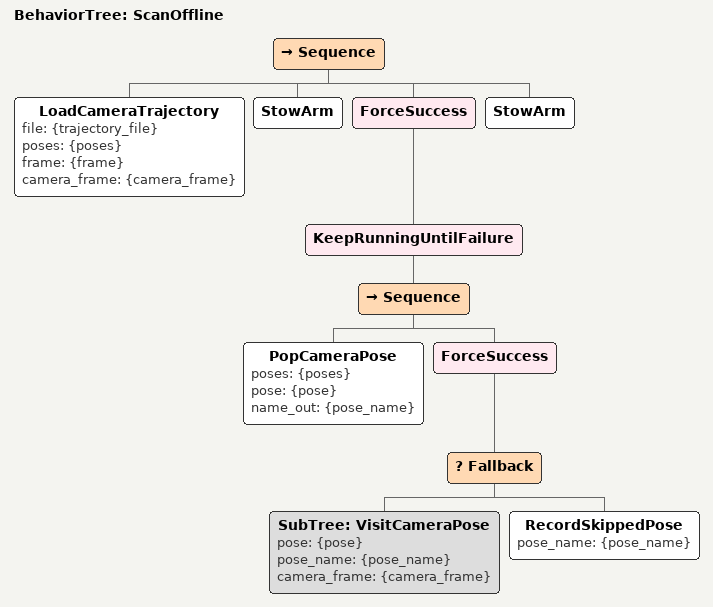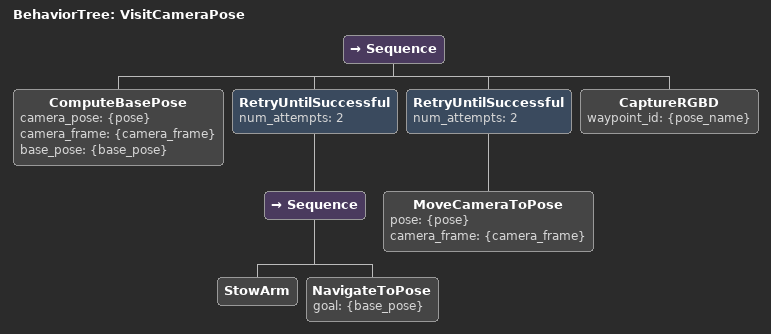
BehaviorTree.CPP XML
<?xml version="1.0"?>
<root BTCPP_format="4" main_tree_to_execute="ScanOffline">

  <BehaviorTree ID="ScanOffline">
    <Sequence>
      <LoadCameraTrajectory file="{trajectory_file}" poses="{poses}" frame="{frame}" camera_frame="{camera_frame}"/>
      <StowArm/>
      <!-- One iteration per camera pose. Only PopCameraPose can fail (empty
           queue): it ends the loop, and ForceSuccess lets the tree finish. -->
      <ForceSuccess>
        <KeepRunningUntilFailure>
          <Sequence>
            <PopCameraPose poses="{poses}" pose="{pose}" name_out="{pose_name}"/>
            <ForceSuccess>
              <Fallback>
                <SubTree ID="VisitCameraPose" pose="{pose}" pose_name="{pose_name}" camera_frame="{camera_frame}"/>
                <RecordSkippedPose pose_name="{pose_name}"/>
              </Fallback>
            </ForceSuccess>
          </Sequence>
        </KeepRunningUntilFailure>
      </ForceSuccess>
      <StowArm/>
    </Sequence>
  </BehaviorTree>

  <BehaviorTree ID="VisitCameraPose">
    <Sequence>
      <ComputeBasePose camera_pose="{pose}" camera_frame="{camera_frame}" base_pose="{base_pose}"/>
      <RetryUntilSuccessful num_attempts="2">
        <Sequence>
          <StowArm/>
          <NavigateToPose goal="{base_pose}"/>
        </Sequence>
      </RetryUntilSuccessful>
      <RetryUntilSuccessful num_attempts="2">
        <MoveCameraToPose pose="{pose}" camera_frame="{camera_frame}"/>
      </RetryUntilSuccessful>
      <CaptureRGBD waypoint_id="{pose_name}"/>
    </Sequence>
  </BehaviorTree>

</root>
